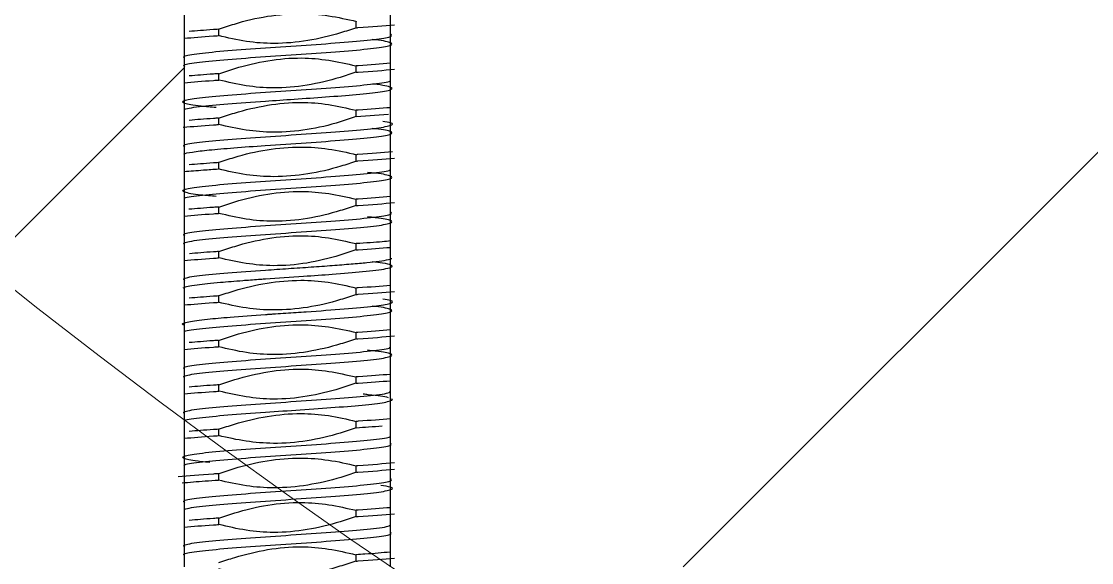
# Model space of a CAD drawing. Header units: millimetres. Extents: x -48 to 1187, y 2 to 839.
# Drawn here: x 116.396 to 121.21, y 374.438 to 376.873 of the extents above; entities that cross this region are included whole.
import ezdxf

# ---------------------------------------------------------------- set-up
doc = ezdxf.new("R2010")
doc.units = ezdxf.units.MM

# ---------------------------------------------------------------- blocks, each defined once
blk = doc.blocks.new('SW_HATCH_1')
at = {"color": 0, "linetype": 'Continuous', "lineweight": 18}
for p, q in [((-35.921, 0), (-30.2881, 5.6329)), ((-40.4112, 0), (-38.1656, 2.2456))]:
    blk.add_line(p, q, dxfattribs=at)

msp = doc.modelspace()

# ---------------------------------------------------------------- linework, layer by layer
at = {"color": 7, "linetype": 'Continuous', "lineweight": 25}
for p, q in [((117.128068, 381.619202), (117.128069, 374.419202)), ((118.05671, 374.419202), (118.05671, 381.619202)), ((117.902046, 376.844832), (117.902046, 376.873354)), ((117.282733, 376.837864), (117.282733, 376.809343)), ((117.902046, 376.644804), (117.902046, 376.673325)), ((117.282733, 376.637837), (117.282733, 376.609315)), ((117.282733, 376.437963), (117.282733, 376.409288)), ((117.901647, 376.444802), (118.047016, 376.455392)), ((117.902046, 376.444828), (117.902046, 376.473352)), ((117.282733, 376.237854), (117.282733, 376.209373)), ((117.902046, 376.244814), (117.902046, 376.273421)), ((117.902046, 376.044819), (117.902046, 376.07334)), ((117.282733, 376.037848), (117.282733, 376.009327)), ((117.902046, 375.844847), (117.902046, 375.873269)), ((117.282733, 375.837855), (117.282733, 375.80927)), ((117.902046, 375.644639), (117.902046, 375.673416)), ((117.282733, 375.63784), (117.282733, 375.60934)), ((117.902046, 375.444831), (117.902046, 375.473353)), ((117.282733, 375.437862), (117.282733, 375.409341)), ((117.902046, 375.244802), (117.902046, 375.273323)), ((117.282733, 375.237836), (117.282733, 375.209313)), ((117.282733, 375.037973), (117.282733, 375.009294)), ((117.902046, 375.04484), (117.902046, 375.073363)), ((117.902046, 374.844828), (117.902046, 374.873356)), ((117.282733, 374.837872), (117.282733, 374.809367)), ((117.902046, 374.644817), (117.902046, 374.673337)), ((117.282733, 374.637846), (117.282733, 374.609324)), ((117.902046, 374.44485), (117.902046, 374.473273))]:
    msp.add_line(p, q, dxfattribs=at)
at = {"color": 7, "linetype": 'Continuous', "lineweight": 18}
msp.add_circle((134.392389, 398.419203), 29.029052, dxfattribs=at)
at = {"color": 7, "linetype": 'Continuous', "lineweight": 25}
for points, knots in [([(117.282654, 376.837821), (117.306362, 376.845993), (117.425863, 376.887185), (117.594424, 376.915563), (117.779748, 376.901348), (117.861631, 376.88282), (117.903353, 376.873379)], [0, 0, 0, 0, 0.11928775, 0.60128313, 0.79684068, 1, 1, 1, 1]), ([(117.131129, 376.70735), (117.127038, 376.710517), (117.117564, 376.71785), (117.187848, 376.729349), (117.317243, 376.741849), (117.490838, 376.754349), (117.679176, 376.766849), (117.854834, 376.779349), (117.989146, 376.791849), (118.068148, 376.804349), (118.059939, 376.812683), (118.055835, 376.816849)], [0, 0, 0, 0, 0.08674977, 0.20090605, 0.31506233, 0.42921861, 0.54337488, 0.65753116, 0.77168744, 0.88584372, 1, 1, 1, 1]), ([(117.282704, 376.837862), (117.274934, 376.837363), (117.222719, 376.834009), (117.183443, 376.830624), (117.150013, 376.827742)], [0, 0, 0, 0, 0.14881325, 1, 1, 1, 1]), ([(117.903574, 376.844869), (117.879798, 376.836901), (117.760102, 376.796786), (117.592025, 376.767103), (117.406246, 376.780022), (117.324153, 376.79941), (117.282343, 376.809284)], [0, 0, 0, 0, 0.119166786, 0.599916017, 0.796240123, 1, 1, 1, 1]), ([(117.902595, 376.844867), (117.905052, 376.845025), (117.971945, 376.849322), (118.023903, 376.853661), (118.073953, 376.85784)], [0, 0, 0, 0, 0.03673198, 1, 1, 1, 1]), ([(117.130731, 376.669494), (117.127659, 376.672114), (117.119704, 376.678902), (117.188501, 376.689856), (117.317507, 376.702356), (117.491301, 376.714856), (117.679665, 376.727356), (117.855061, 376.739856), (117.99003, 376.752356), (118.065943, 376.764856), (118.064352, 376.777356), (118.026907, 376.786155), (117.978504, 376.790787), (117.973636, 376.791253)], [0, 0, 0, 0, 0.06456757, 0.16722893, 0.2698903, 0.37255166, 0.47521303, 0.5778744, 0.68053576, 0.78319713, 0.88585849, 0.98851986, 1, 1, 1, 1]), ([(117.128069, 376.797495), (117.16808, 376.800953), (117.213904, 376.804913), (117.27486, 376.808836), (117.282592, 376.809334)], [0, 0, 0, 0, 0.87315923, 1, 1, 1, 1]), ([(117.284564, 376.63794), (117.30831, 376.645976), (117.427932, 376.686458), (117.595852, 376.717183), (117.779569, 376.700981), (117.859953, 376.682549), (117.900507, 376.67325)], [0, 0, 0, 0, 0.1201615, 0.60532003, 0.80087953, 1, 1, 1, 1]), ([(118.05671, 376.685024), (118.012049, 376.681293), (117.965072, 376.677368), (117.904477, 376.673481), (117.90149, 376.673289)], [0, 0, 0, 0, 0.9507022, 1, 1, 1, 1]), ([(117.283394, 376.637879), (117.275528, 376.637375), (117.223363, 376.634027), (117.184114, 376.630648), (117.150784, 376.627778)], [0, 0, 0, 0, 0.1507895, 1, 1, 1, 1]), ([(117.900692, 376.644731), (117.876922, 376.636768), (117.757236, 376.59667), (117.589549, 376.565287), (117.405671, 376.581238), (117.325201, 376.599957), (117.284558, 376.609411)], [0, 0, 0, 0, 0.12011225, 0.60479089, 0.80039195, 1, 1, 1, 1]), ([(117.901556, 376.644772), (117.904505, 376.644962), (117.971949, 376.649291), (118.024239, 376.653661), (118.074242, 376.65784)], [0, 0, 0, 0, 0.043728183, 1, 1, 1, 1]), ([(117.272473, 376.485403), (117.248392, 376.487552), (117.177614, 376.493867), (117.121324, 376.504349), (117.116568, 376.516849), (117.186736, 376.529349), (117.317946, 376.541849), (117.491206, 376.554349), (117.679439, 376.566849), (117.855853, 376.579349), (117.986877, 376.591849), (118.056105, 376.601388), (118.05423, 376.60676), (118.053809, 376.607966)], [0, 0, 0, 0, 0.05259709, 0.15458563, 0.25657417, 0.3585627, 0.46055124, 0.56253978, 0.66452832, 0.76651686, 0.8685054, 0.97049394, 1, 1, 1, 1]), ([(117.128069, 376.59747), (117.168219, 376.600936), (117.214278, 376.604913), (117.275534, 376.608852), (117.283392, 376.609357)], [0, 0, 0, 0, 0.87171889, 1, 1, 1, 1]), ([(117.129638, 376.47443), (117.128971, 376.475382), (117.125386, 376.480501), (117.190238, 376.489799), (117.316754, 376.502315), (117.474203, 376.513623), (117.627949, 376.523979), (117.771739, 376.533822), (117.911761, 376.544717), (118.00297, 376.554503), (118.048751, 376.562809), (118.065903, 376.56946), (118.062397, 376.576375), (118.033157, 376.583557), (118.002504, 376.588581), (117.976439, 376.591211), (117.974978, 376.591358)], [0, 0, 0, 0, 0.02438707, 0.13117117, 0.23795563, 0.34472283, 0.41974941, 0.50388059, 0.59709269, 0.69935945, 0.75415308, 0.81123524, 0.87060491, 0.93226105, 0.99620259, 1, 1, 1, 1]), ([(117.282346, 376.437864), (117.306132, 376.44579), (117.425864, 376.485686), (117.593671, 376.51646), (117.778624, 376.502336), (117.85996, 376.483084), (117.901192, 376.473325)], [0, 0, 0, 0, 0.11960077, 0.60202365, 0.79824715, 1, 1, 1, 1]), ([(118.05671, 376.485055), (118.01205, 376.481322), (117.96514, 376.477402), (117.90464, 376.473518), (117.901738, 376.473332)], [0, 0, 0, 0, 0.95203608, 1, 1, 1, 1]), ([(117.282592, 376.437954), (117.274956, 376.437468), (117.223126, 376.43417), (117.184116, 376.430833), (117.150853, 376.427987)], [0, 0, 0, 0, 0.14731498, 1, 1, 1, 1]), ([(117.90094, 376.444787), (117.877226, 376.436644), (117.757695, 376.395599), (117.589304, 376.366431), (117.404846, 376.38173), (117.323747, 376.400067), (117.282669, 376.409356)], [0, 0, 0, 0, 0.11973948, 0.60354277, 0.79918343, 1, 1, 1, 1]), ([(117.131154, 376.307696), (117.126977, 376.31091), (117.117393, 376.318285), (117.187943, 376.329736), (117.317526, 376.342106), (117.491207, 376.354278), (117.679736, 376.366878), (117.854883, 376.379359), (117.990932, 376.39187), (118.062862, 376.404369), (118.073782, 376.414786), (118.034769, 376.421033), (118.021764, 376.423116)], [0, 0, 0, 0, 0.0833292, 0.19117689, 0.29902206, 0.40686576, 0.51470858, 0.62255129, 0.73039391, 0.83823642, 0.94607884, 1, 1, 1, 1]), ([(117.124014, 376.397103), (117.165347, 376.400679), (117.212438, 376.404754), (117.275054, 376.408793), (117.282711, 376.409287)], [0, 0, 0, 0, 0.87771323, 1, 1, 1, 1]), ([(117.127229, 376.276052), (117.127338, 376.276328), (117.128591, 376.279498), (117.163435, 376.285742), (117.236437, 376.294965), (117.35014, 376.30473), (117.501254, 376.315571), (117.679112, 376.327352), (117.854534, 376.339846), (117.989724, 376.352345), (118.06584, 376.364845), (118.064442, 376.377346), (118.027083, 376.386149), (117.978672, 376.390786), (117.973775, 376.391255)], [0, 0, 0, 0, 0.00721187, 0.08276572, 0.16299673, 0.24789913, 0.3374668, 0.44584707, 0.55423834, 0.66262967, 0.77102105, 0.87941247, 0.98780395, 1, 1, 1, 1]), ([(117.28131, 376.237771), (117.305039, 376.245889), (117.424579, 376.286783), (117.593085, 376.315143), (117.779144, 376.302065), (117.861646, 376.283114), (117.903828, 376.273425)], [0, 0, 0, 0, 0.11894517, 0.59922378, 0.79508716, 1, 1, 1, 1]), ([(118.065369, 376.285786), (118.017908, 376.281821), (117.96858, 376.2777), (117.905087, 376.273616), (117.902684, 376.273462)], [0, 0, 0, 0, 0.96214776, 1, 1, 1, 1]), ([(117.282222, 376.237821), (117.274545, 376.237327), (117.222503, 376.233975), (117.183359, 376.230593), (117.149989, 376.22771)], [0, 0, 0, 0, 0.14750622, 1, 1, 1, 1]), ([(117.903714, 376.244901), (117.879974, 376.236819), (117.7604, 376.196108), (117.591968, 376.167534), (117.405839, 376.180402), (117.323306, 376.199488), (117.281118, 376.209243)], [0, 0, 0, 0, 0.11892837, 0.59901238, 0.79502868, 1, 1, 1, 1]), ([(117.902645, 376.244852), (117.905043, 376.245006), (117.971896, 376.249297), (118.023834, 376.25363), (118.073909, 376.257808)], [0, 0, 0, 0, 0.03586709, 1, 1, 1, 1]), ([(117.272651, 376.085369), (117.248653, 376.087504), (117.1779, 376.093802), (117.12147, 376.104271), (117.116445, 376.116776), (117.186391, 376.129292), (117.317448, 376.141816), (117.490644, 376.154354), (117.678936, 376.166891), (117.855401, 376.179417), (117.986847, 376.191931), (118.056584, 376.201632), (118.054414, 376.207158), (118.05388, 376.20852)], [0, 0, 0, 0, 0.05215712, 0.15377414, 0.25539153, 0.35700929, 0.45862742, 0.56024591, 0.66187753, 0.76350878, 0.86513963, 0.9667701, 1, 1, 1, 1]), ([(117.128069, 376.197908), (117.155635, 376.200226), (117.200976, 376.20404), (117.259291, 376.207844), (117.282152, 376.209336)], [0, 0, 0, 0, 0.60797018, 1, 1, 1, 1]), ([(117.1295, 376.075211), (117.129077, 376.075926), (117.126183, 376.080808), (117.190681, 376.089856), (117.316776, 376.102356), (117.491285, 376.114856), (117.679424, 376.127356), (117.854861, 376.139856), (117.989946, 376.152356), (118.065639, 376.164856), (118.065311, 376.177356), (118.021722, 376.186853), (117.964817, 376.192183), (117.952392, 376.193347)], [0, 0, 0, 0, 0.0181491, 0.12395948, 0.22976987, 0.33558026, 0.44139064, 0.54720103, 0.65301142, 0.7588218, 0.86463219, 0.97044258, 1, 1, 1, 1]), ([(117.284131, 376.037899), (117.307851, 376.046022), (117.427399, 376.086966), (117.595703, 376.116473), (117.779917, 376.100876), (117.860789, 376.082556), (117.901684, 376.073292)], [0, 0, 0, 0, 0.11987198, 0.60415715, 0.79982803, 1, 1, 1, 1]), ([(117.901999, 376.044782), (117.878214, 376.036858), (117.758485, 375.996968), (117.590736, 375.965904), (117.40607, 375.980521), (117.324977, 375.999668), (117.283921, 376.009362)], [0, 0, 0, 0, 0.11974289, 0.60275052, 0.7988823, 1, 1, 1, 1]), ([(118.05671, 376.085038), (118.011977, 376.081302), (117.965097, 376.077387), (117.904681, 376.073509), (117.901914, 376.073332)], [0, 0, 0, 0, 0.95420471, 1, 1, 1, 1]), ([(117.902028, 376.044818), (117.904739, 376.044992), (117.971913, 376.049306), (118.024043, 376.053661), (118.074069, 376.05784)], [0, 0, 0, 0, 0.04036047, 1, 1, 1, 1]), ([(117.131169, 375.907004), (117.126893, 375.910286), (117.117188, 375.917734), (117.187917, 375.929349), (117.31747, 375.941849), (117.491056, 375.954349), (117.679382, 375.966849), (117.85499, 375.979349), (117.989239, 375.991849), (118.068175, 376.004349), (118.059934, 376.012683), (118.055813, 376.016849)], [0, 0, 0, 0, 0.08962926, 0.20342561, 0.31722195, 0.43101829, 0.54481463, 0.65861097, 0.77240732, 0.88620366, 1, 1, 1, 1]), ([(117.128069, 375.99748), (117.168161, 376.000943), (117.214149, 376.004915), (117.27532, 376.00885), (117.283161, 376.009354)], [0, 0, 0, 0, 0.87182139, 1, 1, 1, 1]), ([(117.283236, 376.03788), (117.275371, 376.037375), (117.222745, 376.033996), (117.183157, 376.030586), (117.149486, 376.027684)], [0, 0, 0, 0, 0.14944964, 1, 1, 1, 1]), ([(117.130753, 375.869349), (117.127642, 375.871989), (117.119619, 375.878797), (117.188492, 375.889786), (117.317572, 375.902313), (117.491419, 375.914854), (117.679828, 375.927394), (117.855201, 375.93992), (117.990217, 375.952436), (118.065754, 375.964942), (118.065209, 375.977436), (118.021506, 375.986915), (117.964612, 375.992226), (117.952257, 375.993379)], [0, 0, 0, 0, 0.0639233, 0.16483245, 0.26574201, 0.36665197, 0.46754607, 0.56843977, 0.66933308, 0.770226, 0.87111852, 0.97201064, 1, 1, 1, 1]), ([(117.283778, 375.837927), (117.307554, 375.845873), (117.427256, 375.885878), (117.594928, 375.917307), (117.778976, 375.901623), (117.859576, 375.882785), (117.900304, 375.873266)], [0, 0, 0, 0, 0.12003546, 0.60433173, 0.8000673, 1, 1, 1, 1]), ([(117.901391, 375.844805), (117.904472, 375.845002), (117.965115, 375.848899), (118.012106, 375.85283), (118.05671, 375.856562)], [0, 0, 0, 0, 0.05080095, 1, 1, 1, 1]), ([(118.05671, 375.885377), (118.044909, 375.884076), (118.008065, 375.880014), (117.944573, 375.875974), (117.901419, 375.873228)], [0, 0, 0, 0, 0.32030017, 1, 1, 1, 1]), ([(117.130993, 375.707817), (117.127202, 375.710841), (117.11819, 375.718032), (117.188267, 375.729385), (117.317629, 375.741865), (117.466547, 375.752557), (117.596784, 375.761335), (117.699252, 375.768257), (117.795231, 375.775073), (117.880415, 375.781786), (117.952624, 375.788399), (118.022222, 375.796974), (118.066375, 375.803447), (118.060778, 375.80772), (118.06073, 375.807757)], [0, 0, 0, 0, 0.09056849, 0.21531793, 0.34006714, 0.46478938, 0.5352886, 0.60474332, 0.67315334, 0.74051849, 0.80683859, 0.87211345, 0.99889553, 1, 1, 1, 1]), ([(117.128069, 375.797404), (117.168251, 375.800878), (117.214265, 375.804857), (117.275443, 375.8088), (117.283198, 375.8093)], [0, 0, 0, 0, 0.87324165, 1, 1, 1, 1]), ([(117.283111, 375.837879), (117.275396, 375.837385), (117.223591, 375.834067), (117.184594, 375.830716), (117.151404, 375.827864)], [0, 0, 0, 0, 0.14893415, 1, 1, 1, 1]), ([(117.900235, 375.844735), (117.876497, 375.836673), (117.756896, 375.796053), (117.588865, 375.765651), (117.405075, 375.781767), (117.324612, 375.80014), (117.284013, 375.809411)], [0, 0, 0, 0, 0.12011352, 0.60517262, 0.80078413, 1, 1, 1, 1]), ([(117.123801, 375.674704), (117.129413, 375.677098), (117.140203, 375.6817), (117.192467, 375.689951), (117.275486, 375.698555), (117.377068, 375.70661), (117.444773, 375.711483), (117.478191, 375.713814), (117.488559, 375.714533), (117.54776, 375.718615), (117.654006, 375.725836), (117.806823, 375.736512), (117.91772, 375.745592), (117.994369, 375.753894), (118.040758, 375.760975), (118.066269, 375.768604), (118.062305, 375.776786), (118.032863, 375.784387), (117.990478, 375.789261), (117.973414, 375.791224)], [0, 0, 0, 0, 0.06170485, 0.11862797, 0.21311339, 0.28242721, 0.32642075, 0.33889318, 0.34274319, 0.34500208, 0.44473192, 0.52334791, 0.62091433, 0.67705921, 0.7379767, 0.80366215, 0.87411055, 0.94931653, 1, 1, 1, 1]), ([(117.280994, 375.637782), (117.304763, 375.645776), (117.424432, 375.686026), (117.592615, 375.715367), (117.778583, 375.702611), (117.860876, 375.683266), (117.902843, 375.6734)], [0, 0, 0, 0, 0.11905669, 0.59942262, 0.79571498, 1, 1, 1, 1]), ([(118.05671, 375.685124), (118.011954, 375.681384), (117.965181, 375.677475), (117.904929, 375.673601), (117.902331, 375.673434)], [0, 0, 0, 0, 0.95686906, 1, 1, 1, 1]), ([(117.127908, 375.506776), (117.126053, 375.507347), (117.116523, 375.510279), (117.123197, 375.515389), (117.151269, 375.523698), (117.220357, 375.53277), (117.340255, 375.543476), (117.437456, 375.550478), (117.493546, 375.554366), (117.49374, 375.55438), (117.494152, 375.554408), (117.494977, 375.554465), (117.496627, 375.55458), (117.499931, 375.554808), (117.506552, 375.555265), (117.519839, 375.55618), (117.54657, 375.558008), (117.600457, 375.561663), (117.708227, 375.56895), (117.854666, 375.579421), (117.990724, 375.591929), (118.0628, 375.604436), (118.073821, 375.614849), (118.034857, 375.62109), (118.021869, 375.623171)], [0, 0, 0, 0, 0.01476301, 0.07583357, 0.13213446, 0.23002007, 0.30896737, 0.40928114, 0.40931164, 0.40941711, 0.40962805, 0.41004993, 0.41089368, 0.41258119, 0.41595618, 0.42270604, 0.43620474, 0.46319403, 0.51710778, 0.6244179, 0.73172761, 0.8390369, 0.94634577, 1, 1, 1, 1]), ([(117.282109, 375.6378), (117.27452, 375.637311), (117.22255, 375.633962), (117.183446, 375.630584), (117.150053, 375.6277)], [0, 0, 0, 0, 0.14602388, 1, 1, 1, 1]), ([(117.902543, 375.644865), (117.878833, 375.636697), (117.75933, 375.59553), (117.590753, 375.567275), (117.405163, 375.581132), (117.323047, 375.599762), (117.281139, 375.60927)], [0, 0, 0, 0, 0.11915576, 0.60056443, 0.79615126, 1, 1, 1, 1]), ([(117.902229, 375.644651), (117.904843, 375.644818), (117.971943, 375.649104), (118.024025, 375.653439), (118.074079, 375.657606)], [0, 0, 0, 0, 0.03896299, 1, 1, 1, 1]), ([(117.128069, 375.59749), (117.168062, 375.600947), (117.21377, 375.604899), (117.274559, 375.608814), (117.28216, 375.609303)], [0, 0, 0, 0, 0.87496595, 1, 1, 1, 1]), ([(117.1295, 375.475098), (117.129035, 375.47585), (117.126001, 375.48077), (117.190492, 375.489856), (117.31661, 375.502356), (117.491073, 375.514856), (117.67922, 375.527356), (117.854714, 375.539856), (117.989777, 375.552356), (118.065841, 375.564856), (118.064455, 375.577356), (118.026999, 375.58617), (117.978458, 375.590819), (117.973429, 375.5913)], [0, 0, 0, 0, 0.01943088, 0.12700168, 0.23457249, 0.34214329, 0.4497141, 0.5572849, 0.66485571, 0.77242651, 0.87999731, 0.98756812, 1, 1, 1, 1]), ([(117.282889, 375.437832), (117.306596, 375.446003), (117.4261, 375.487192), (117.594642, 375.515671), (117.779808, 375.501252), (117.86155, 375.482773), (117.903158, 375.473367)], [0, 0, 0, 0, 0.119367939, 0.601703649, 0.797260664, 1, 1, 1, 1]), ([(118.05671, 375.485048), (118.011917, 375.481309), (117.965164, 375.477406), (117.904967, 375.47354), (117.902446, 375.473379)], [0, 0, 0, 0, 0.95810911, 1, 1, 1, 1]), ([(117.282788, 375.437866), (117.275, 375.437366), (117.223116, 375.434033), (117.184088, 375.43067), (117.150919, 375.427811)], [0, 0, 0, 0, 0.150115769, 1, 1, 1, 1]), ([(117.90341, 375.444858), (117.87963, 375.436902), (117.759923, 375.396849), (117.591903, 375.366966), (117.406254, 375.380034), (117.324289, 375.399426), (117.282579, 375.409294)], [0, 0, 0, 0, 0.119238694, 0.60025155, 0.796576969, 1, 1, 1, 1]), ([(117.902537, 375.444862), (117.905018, 375.445021), (117.971937, 375.44932), (118.023912, 375.453661), (118.07396, 375.45784)], [0, 0, 0, 0, 0.03708433, 1, 1, 1, 1]), ([(117.130941, 375.308163), (117.12735, 375.311058), (117.118593, 375.318121), (117.188066, 375.329349), (117.317202, 375.341849), (117.490928, 375.354349), (117.678999, 375.366849), (117.855565, 375.379349), (117.986468, 375.391849), (118.055527, 375.401264), (118.053999, 375.406512), (118.053684, 375.407593)], [0, 0, 0, 0, 0.08735936, 0.21307607, 0.33879278, 0.46450949, 0.5902262, 0.71594291, 0.84165962, 0.96737633, 1, 1, 1, 1]), ([(117.130786, 375.26924), (117.127567, 375.271945), (117.11939, 375.278817), (117.188435, 375.289856), (117.317535, 375.302356), (117.491311, 375.314856), (117.679694, 375.327356), (117.855067, 375.339856), (117.990115, 375.352356), (118.065709, 375.364856), (118.065249, 375.377356), (118.021591, 375.386848), (117.964695, 375.392173), (117.952314, 375.393332)], [0, 0, 0, 0, 0.0653968, 0.16612854, 0.26686028, 0.36759202, 0.46832376, 0.5690555, 0.66978724, 0.77051899, 0.87125073, 0.97198247, 1, 1, 1, 1]), ([(117.128069, 375.397493), (117.16809, 375.400951), (117.213938, 375.404914), (117.274926, 375.408839), (117.282677, 375.409337)], [0, 0, 0, 0, 0.872918, 1, 1, 1, 1]), ([(117.284537, 375.237943), (117.308288, 375.245964), (117.427923, 375.28637), (117.595785, 375.317258), (117.779487, 375.301041), (117.859849, 375.282569), (117.900395, 375.273248)], [0, 0, 0, 0, 0.120175063, 0.605334479, 0.800872709, 1, 1, 1, 1]), ([(118.05671, 375.285023), (118.012058, 375.281292), (117.965073, 375.277366), (117.90446, 375.273478), (117.90145, 375.273285)], [0, 0, 0, 0, 0.95033393, 1, 1, 1, 1]), ([(117.283385, 375.237878), (117.275527, 375.237374), (117.223105, 375.23401), (117.183664, 375.230613), (117.150135, 375.227726)], [0, 0, 0, 0, 0.14990532, 1, 1, 1, 1]), ([(117.900547, 375.244727), (117.876781, 375.236752), (117.757106, 375.196594), (117.589396, 375.165278), (117.40559, 375.181338), (117.325172, 375.199995), (117.284567, 375.209415)], [0, 0, 0, 0, 0.12014331, 0.60499359, 0.80055114, 1, 1, 1, 1]), ([(117.901504, 375.244767), (117.904483, 375.244958), (117.965072, 375.248845), (118.012046, 375.25277), (118.05671, 375.256501)], [0, 0, 0, 0, 0.04916602, 1, 1, 1, 1]), ([(117.131199, 375.106789), (117.126802, 375.110142), (117.116941, 375.117663), (117.187967, 375.129349), (117.31763, 375.141849), (117.491321, 375.154349), (117.679425, 375.166849), (117.855952, 375.179349), (117.986654, 375.191849), (118.055495, 375.201217), (118.053998, 375.206418), (118.053701, 375.207452)], [0, 0, 0, 0, 0.09993919, 0.22411585, 0.34829251, 0.47246917, 0.59664583, 0.72082249, 0.84499915, 0.9691758, 1, 1, 1, 1]), ([(117.128069, 375.19747), (117.168224, 375.200936), (117.214285, 375.204912), (117.275542, 375.208851), (117.283395, 375.209356)], [0, 0, 0, 0, 0.87179918, 1, 1, 1, 1]), ([(118.047412, 375.179956), (118.036659, 375.182194), (118.014939, 375.186715), (117.973412, 375.191973), (117.940696, 375.194993), (117.932704, 375.195731)], [0, 0, 0, 0, 0.42560955, 0.85969537, 1, 1, 1, 1]), ([(117.129504, 375.074996), (117.129026, 375.075761), (117.125941, 375.080694), (117.190483, 375.089803), (117.316644, 375.102319), (117.482684, 375.114237), (117.653445, 375.125671), (117.813968, 375.136848), (117.953154, 375.148544), (118.032053, 375.158664), (118.060478, 375.166968), (118.067522, 375.171563), (118.06126, 375.17405), (118.060409, 375.174388)], [0, 0, 0, 0, 0.02308559, 0.14884888, 0.27461255, 0.4003766, 0.50741201, 0.61981015, 0.73756303, 0.8606623, 0.92452687, 0.98974507, 1, 1, 1, 1]), ([(117.282107, 375.037852), (117.305893, 375.045781), (117.425622, 375.085694), (117.593469, 375.116283), (117.778586, 375.102429), (117.860062, 375.083128), (117.901401, 375.073336)], [0, 0, 0, 0, 0.11951846, 0.60161071, 0.79787236, 1, 1, 1, 1]), ([(118.05671, 375.085067), (118.012035, 375.081333), (117.965142, 375.077415), (117.904673, 375.073532), (117.901813, 375.073348)], [0, 0, 0, 0, 0.95270165, 1, 1, 1, 1]), ([(117.282505, 375.037959), (117.274869, 375.037473), (117.223229, 375.034189), (117.184366, 375.030865), (117.151249, 375.028032)], [0, 0, 0, 0, 0.14786464, 1, 1, 1, 1]), ([(117.901129, 375.044798), (117.877417, 375.036645), (117.757895, 374.995553), (117.589461, 374.966563), (117.404852, 374.981679), (117.323616, 375.000036), (117.282424, 375.009344)], [0, 0, 0, 0, 0.11965904, 0.60315845, 0.79877493, 1, 1, 1, 1]), ([(117.901715, 375.044819), (117.920875, 375.046043), (117.966677, 375.048968), (117.99927, 375.051914), (118.01823, 375.053628)], [0, 0, 0, 0, 0.41830876, 1, 1, 1, 1]), ([(117.243933, 374.888389), (117.230305, 374.889632), (117.170794, 374.895061), (117.122195, 374.904639), (117.116293, 374.917125), (117.186685, 374.929567), (117.317825, 374.941994), (117.491158, 374.954308), (117.679411, 374.966875), (117.855966, 374.979371), (117.986708, 374.99188), (118.05555, 375.001252), (118.05402, 375.006455), (118.053715, 375.007492)], [0, 0, 0, 0, 0.03111624, 0.13588184, 0.24064608, 0.34540895, 0.45017046, 0.55490264, 0.65965826, 0.76441373, 0.86916905, 0.97392422, 1, 1, 1, 1]), ([(117.128069, 374.997429), (117.168155, 375.000896), (117.214002, 375.004862), (117.274964, 375.008793), (117.282623, 375.009287)], [0, 0, 0, 0, 0.87436538, 1, 1, 1, 1]), ([(117.130282, 374.871608), (117.128325, 374.873524), (117.122112, 374.879606), (117.188855, 374.889856), (117.316892, 374.902356), (117.490863, 374.914856), (117.67911, 374.927356), (117.854884, 374.939856), (117.988959, 374.952356), (118.066623, 374.964502), (118.059151, 374.972482), (118.05558, 374.976295)], [0, 0, 0, 0, 0.054905521, 0.174309142, 0.293712764, 0.413116386, 0.532520008, 0.65192363, 0.771327251, 0.890730873, 1, 1, 1, 1]), ([(117.281486, 374.837776), (117.305209, 374.84591), (117.424735, 374.886893), (117.593273, 374.915173), (117.779262, 374.901946), (117.861712, 374.883072), (117.903864, 374.873423)], [0, 0, 0, 0, 0.118972, 0.59943624, 0.79521504, 1, 1, 1, 1]), ([(117.903806, 374.844902), (117.880059, 374.83684), (117.760462, 374.79624), (117.59208, 374.767515), (117.405944, 374.780301), (117.323426, 374.799457), (117.281259, 374.809246)], [0, 0, 0, 0, 0.11893602, 0.59898725, 0.79508601, 1, 1, 1, 1]), ([(117.902678, 374.844868), (117.90506, 374.845021), (117.971894, 374.849313), (118.02382, 374.853646), (118.073896, 374.857825)], [0, 0, 0, 0, 0.03564991, 1, 1, 1, 1]), ([(118.073962, 374.886364), (118.023907, 374.882185), (117.971973, 374.877849), (117.905117, 374.873554), (117.902699, 374.873398)], [0, 0, 0, 0, 0.96382121, 1, 1, 1, 1]), ([(117.282285, 374.837843), (117.274643, 374.83735), (117.202813, 374.832719), (117.148839, 374.828043), (117.100607, 374.823864)], [0, 0, 0, 0, 0.10638006, 1, 1, 1, 1]), ([(117.118845, 374.796705), (117.134912, 374.798294), (117.177515, 374.802505), (117.242024, 374.806712), (117.282203, 374.809333)], [0, 0, 0, 0, 0.37715403, 1, 1, 1, 1]), ([(117.131264, 374.706816), (117.12686, 374.710138), (117.116932, 374.717628), (117.187639, 374.729297), (117.317131, 374.741819), (117.490689, 374.754354), (117.679071, 374.76689), (117.854779, 374.779413), (117.989136, 374.791927), (118.068158, 374.804432), (118.059936, 374.81276), (118.055825, 374.816925)], [0, 0, 0, 0, 0.09059848, 0.20426483, 0.31793155, 0.43159866, 0.54527973, 0.65896041, 0.77264069, 0.88632055, 1, 1, 1, 1]), ([(117.129656, 374.674505), (117.129, 374.675455), (117.125468, 374.680572), (117.190317, 374.689856), (117.316908, 374.702356), (117.491278, 374.714856), (117.679513, 374.727356), (117.854721, 374.739856), (117.990605, 374.752356), (118.063276, 374.764856), (118.072852, 374.775855), (118.029426, 374.782687), (118.012482, 374.785353)], [0, 0, 0, 0, 0.02571836, 0.13848502, 0.25125168, 0.36401834, 0.476785, 0.58955166, 0.70231831, 0.81508497, 0.92785163, 1, 1, 1, 1]), ([(117.284265, 374.637908), (117.307988, 374.646019), (117.427547, 374.686897), (117.595796, 374.716604), (117.77989, 374.700859), (117.860648, 374.682539), (117.901455, 374.673282)], [0, 0, 0, 0, 0.11993848, 0.60445443, 0.80013105, 1, 1, 1, 1]), ([(118.05671, 374.685036), (118.011989, 374.681301), (117.965089, 374.677384), (117.904639, 374.673504), (117.901832, 374.673324)], [0, 0, 0, 0, 0.95355734, 1, 1, 1, 1]), ([(117.901942, 374.64481), (117.904694, 374.644987), (117.971915, 374.649303), (118.024072, 374.653661), (118.074094, 374.65784)], [0, 0, 0, 0, 0.04094934, 1, 1, 1, 1]), ([(117.130983, 374.507844), (117.127226, 374.510846), (117.118256, 374.518014), (117.188135, 374.529349), (117.31743, 374.541849), (117.491163, 374.554349), (117.679192, 374.566849), (117.855845, 374.579349), (117.986187, 374.591849), (118.054667, 374.601008), (118.05369, 374.606), (118.053529, 374.606825)], [0, 0, 0, 0, 0.09097902, 0.21726627, 0.34355353, 0.46984078, 0.59612804, 0.72241529, 0.84870255, 0.9749898, 1, 1, 1, 1]), ([(117.128069, 374.597478), (117.168172, 374.600941), (117.214177, 374.604915), (117.27537, 374.608851), (117.283219, 374.609356)], [0, 0, 0, 0, 0.87173241, 1, 1, 1, 1]), ([(117.283285, 374.637881), (117.275413, 374.637376), (117.22335, 374.634034), (117.184183, 374.63066), (117.150938, 374.627797)], [0, 0, 0, 0, 0.151193685, 1, 1, 1, 1]), ([(117.901759, 374.644771), (117.877974, 374.636845), (117.758249, 374.596945), (117.590526, 374.565748), (117.406015, 374.580636), (117.325049, 374.599718), (117.284083, 374.609372)], [0, 0, 0, 0, 0.11981779, 0.60314187, 0.79920596, 1, 1, 1, 1]), ([(117.130759, 374.469337), (117.127637, 374.47198), (117.119591, 374.47879), (117.188446, 374.489782), (117.317495, 374.502309), (117.491354, 374.51485), (117.679677, 374.527391), (117.855423, 374.539918), (117.989163, 374.552435), (118.065682, 374.564335), (118.058592, 374.572058), (118.055324, 374.575616)], [0, 0, 0, 0, 0.07471168, 0.19252005, 0.31032892, 0.42813827, 0.54594047, 0.6637422, 0.78154345, 0.89934424, 1, 1, 1, 1]), ([(117.283578, 374.437919), (117.307357, 374.445858), (117.427068, 374.485822), (117.594747, 374.517228), (117.778912, 374.501737), (117.859603, 374.48283), (117.900386, 374.473274)], [0, 0, 0, 0, 0.11998139, 0.60402566, 0.79986725, 1, 1, 1, 1]), ([(117.901409, 374.444809), (117.904485, 374.445007), (117.972072, 374.449351), (118.024438, 374.453734), (118.07442, 374.457918)], [0, 0, 0, 0, 0.04551445, 1, 1, 1, 1]), ([(118.053835, 374.484911), (118.019496, 374.481887), (117.975147, 374.477981), (117.91502, 374.474108), (117.901448, 374.473234)], [0, 0, 0, 0, 0.77429345, 1, 1, 1, 1]), ([(117.900283, 374.444741), (117.876549, 374.436664), (117.756961, 374.395968), (117.588865, 374.36576), (117.405009, 374.381794), (117.32448, 374.400145), (117.283838, 374.409405)], [0, 0, 0, 0, 0.12007383, 0.60502326, 0.80066294, 1, 1, 1, 1])]:
    msp.add_open_spline(points, degree=3, knots=knots, dxfattribs=at)

# ---------------------------------------------------------------- block references
at = {"color": 7, "linetype": 'Continuous', "lineweight": 18}
msp.add_blockref('SW_HATCH_1', (155.29367, 374.419203), dxfattribs=at)

doc.saveas('drawing.dxf')
